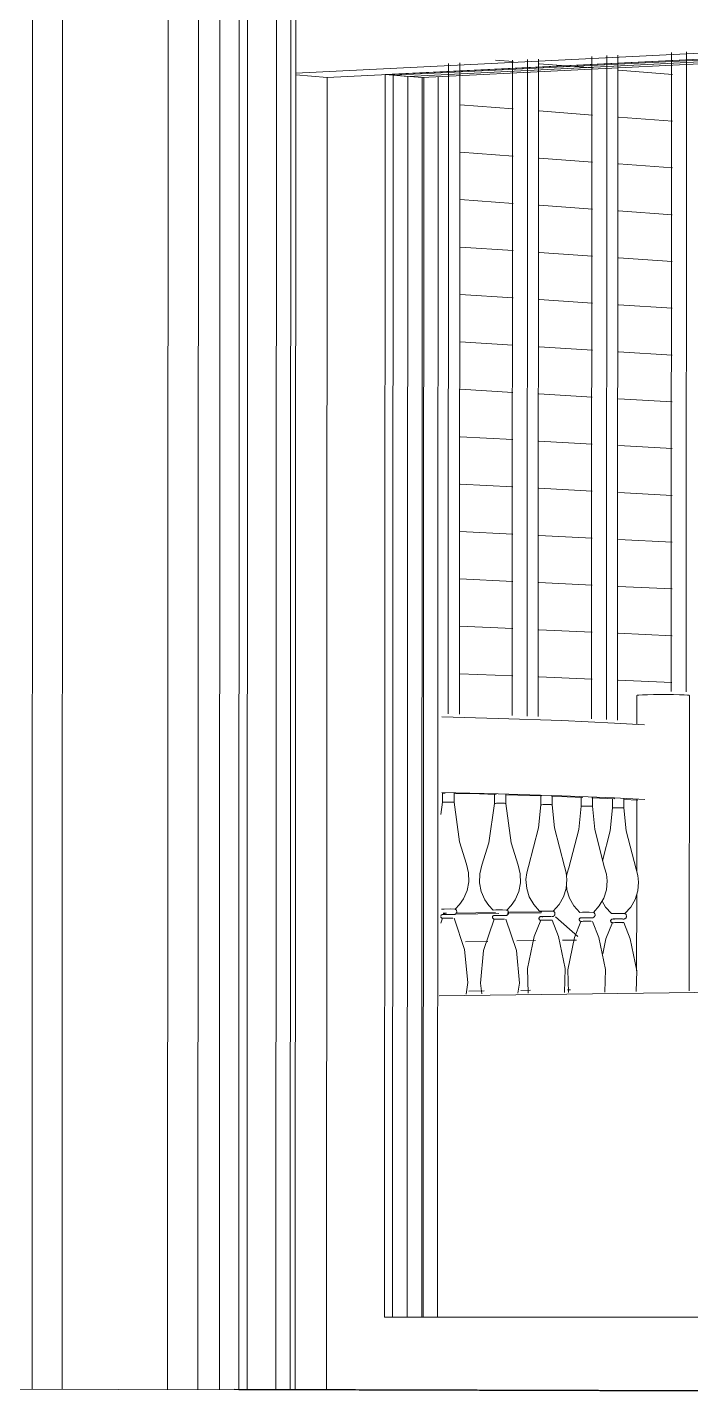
# Model space of a CAD drawing. Header units: inches. Extents: x 205 to 211, y -138 to -29.
# Drawn here: x 210.418 to 210.4573, y -30.9732 to -30.8923 of the extents above; entities that cross this region are included whole.
import ezdxf

# ---------------------------------------------------------------- set-up
doc = ezdxf.new("R2010")
doc.units = ezdxf.units.IN
doc.header["$MEASUREMENT"] = 0
for name, color, linetype, lineweight in [('A-FLOR-HRAL', 11, 'Continuous', 9), ('A-GLAZ', 151, 'Continuous', 13), ('A-WALL', 113, 'Continuous', 13), ('A-WALL-PATT', 111, 'Continuous', 13), ('I-FURN', 30, 'Continuous', 9), ('L-SITE-WALL', 31, 'Continuous', 13), ('Q-CASE', 31, 'Continuous', 9)]:
    doc.layers.add(name, color=color, linetype=linetype, lineweight=lineweight)

# ---------------------------------------------------------------- blocks, each defined once
blk = doc.blocks.new('FP_171-Looking Southeast')
at = {"layer": 'A-WALL-PATT', "lineweight": 9}
for p, q in [((-513.648127, -30.946948), (-513.6478, -30.946943)), ((-513.618212, -30.946492), (-513.616881, -30.946472)), ((-513.615159, -30.946446), (-513.614062, -30.946429)), ((-513.612463, -30.946405), (-513.611629, -30.946392)), ((-513.618009, -30.94942), (-513.617098, -30.949408)), ((-513.614935, -30.94938), (-513.614355, -30.949372)), ((-513.612164, -30.949343), (-513.611975, -30.94934)), ((-513.6483, -30.949823), (-513.647653, -30.949814)), ((-513.645682, -30.949788), (-513.645619, -30.949787)), ((-513.648324, -30.952695), (-513.64705, -30.95268)), ((-513.646303, -30.952672), (-513.645009, -30.952657)), ((-513.648326, -30.96131), (-513.647923, -30.961307))]:
    blk.add_line(p, q, dxfattribs=at)
blk = doc.blocks.new('FP_172-Looking Southeast')
at = {"layer": 'A-WALL-PATT', "lineweight": 9}
for p, q in [((-513.618518, -30.888439), (-513.615381, -30.88871)), ((-513.613837, -30.888843), (-513.610674, -30.889117)), ((-513.609126, -30.88925), (-513.606008, -30.88952)), ((-513.616434, -30.894231), (-513.615384, -30.894315)), ((-513.61384, -30.89444), (-513.610677, -30.894694)), ((-513.587548, -30.893834), (-513.584239, -30.89411)), ((-513.582666, -30.894241), (-513.581873, -30.894307)), ((-513.609129, -30.894818), (-513.605941, -30.895075)), ((-513.604388, -30.895199), (-513.60163, -30.895421)), ((-513.618522, -30.896875), (-513.615385, -30.897118)), ((-513.58755, -30.896553), (-513.584242, -30.896819)), ((-513.582669, -30.896945), (-513.581315, -30.897054)), ((-513.613842, -30.897237), (-513.610679, -30.897482)), ((-513.609131, -30.897602), (-513.605942, -30.897849)), ((-513.60439, -30.897969), (-513.601632, -30.898182)), ((-513.587553, -30.899272), (-513.584244, -30.899528)), ((-513.618524, -30.899687), (-513.615387, -30.89992)), ((-513.613843, -30.900035), (-513.610681, -30.90027)), ((-513.582671, -30.89965), (-513.581318, -30.899754)), ((-513.609133, -30.900385), (-513.605944, -30.900623)), ((-513.604392, -30.900738), (-513.601634, -30.900943)), ((-513.618525, -30.902498), (-513.615389, -30.902722)), ((-513.587555, -30.901991), (-513.584247, -30.902237)), ((-513.582674, -30.902354), (-513.581321, -30.902455)), ((-513.613845, -30.902832), (-513.610683, -30.903058)), ((-513.609135, -30.903169), (-513.605946, -30.903396)), ((-513.604394, -30.903507), (-513.601636, -30.903704)), ((-513.587558, -30.904709), (-513.58425, -30.904945)), ((-513.582677, -30.905058), (-513.581323, -30.905154)), ((-513.618527, -30.905309), (-513.61539, -30.905524)), ((-513.613847, -30.90563), (-513.610684, -30.905846)), ((-513.609136, -30.905952), (-513.605948, -30.90617)), ((-513.604396, -30.906276), (-513.601638, -30.906465)), ((-513.58756, -30.907428), (-513.584252, -30.907654)), ((-513.618528, -30.90812), (-513.615392, -30.908326)), ((-513.582679, -30.907762), (-513.581326, -30.907854)), ((-513.613848, -30.908427), (-513.610686, -30.908633)), ((-513.609138, -30.908735), (-513.60595, -30.908943)), ((-513.604398, -30.909045), (-513.60164, -30.909225)), ((-513.587563, -30.910146), (-513.584255, -30.910362)), ((-513.582682, -30.910465), (-513.581329, -30.910554)), ((-513.61853, -30.910931), (-513.615393, -30.911127)), ((-513.61385, -30.911223), (-513.610688, -30.911421)), ((-513.60914, -30.911517), (-513.605952, -30.911716)), ((-513.6044, -30.911813), (-513.601642, -30.911985)), ((-513.587565, -30.912864), (-513.584257, -30.91307)), ((-513.582685, -30.913168), (-513.581331, -30.913253)), ((-513.618531, -30.913742), (-513.615395, -30.913928)), ((-513.613852, -30.91402), (-513.61069, -30.914208)), ((-513.609142, -30.9143), (-513.605954, -30.914489)), ((-513.604402, -30.914581), (-513.601644, -30.914745)), ((-513.587568, -30.915582), (-513.58426, -30.915778)), ((-513.582687, -30.915872), (-513.581334, -30.915952)), ((-513.618533, -30.916552), (-513.615397, -30.916729)), ((-513.613853, -30.916816), (-513.610691, -30.916995)), ((-513.609144, -30.917082), (-513.605956, -30.917262)), ((-513.604404, -30.91735), (-513.601646, -30.917505)), ((-513.58757, -30.918299), (-513.584263, -30.918486)), ((-513.58269, -30.918575), (-513.581337, -30.918651)), ((-513.618534, -30.919363), (-513.615398, -30.91953)), ((-513.613855, -30.919613), (-513.610693, -30.919782)), ((-513.609145, -30.919864), (-513.605958, -30.920035)), ((-513.604406, -30.920117), (-513.601648, -30.920265)), ((-513.587573, -30.921017), (-513.584265, -30.921193)), ((-513.582693, -30.921277), (-513.581339, -30.92135)), ((-513.618536, -30.922173), (-513.6154, -30.922331)), ((-513.613857, -30.922409), (-513.610695, -30.922568)), ((-513.609147, -30.922646), (-513.60596, -30.922807)), ((-513.604408, -30.922885), (-513.601651, -30.923024)), ((-513.587575, -30.923734), (-513.584268, -30.923901)), ((-513.582695, -30.92398), (-513.581342, -30.924048)), ((-513.618537, -30.924983), (-513.615401, -30.925131)), ((-513.613858, -30.925204), (-513.610697, -30.925354)), ((-513.609149, -30.925428), (-513.605962, -30.925579)), ((-513.60441, -30.925653), (-513.601653, -30.925783)), ((-513.587578, -30.926451), (-513.58427, -30.926608)), ((-513.582698, -30.926683), (-513.581345, -30.926747)), ((-513.618539, -30.927792), (-513.615403, -30.927932)), ((-513.61386, -30.928), (-513.610698, -30.928141)), ((-513.609151, -30.928209), (-513.605964, -30.928351)), ((-513.604411, -30.92842), (-513.601655, -30.928543)), ((-513.58758, -30.929168), (-513.584273, -30.929315)), ((-513.582701, -30.929385), (-513.581348, -30.929445)), ((-513.61854, -30.930602), (-513.615405, -30.930732)), ((-513.613861, -30.930796), (-513.6107, -30.930927)), ((-513.609153, -30.930991), (-513.605965, -30.931123)), ((-513.604413, -30.931187), (-513.601657, -30.931301)), ((-513.587583, -30.931885), (-513.584276, -30.932022)), ((-513.582703, -30.932087), (-513.58135, -30.932143)), ((-513.604415, -30.933954), (-513.601659, -30.93406)), ((-513.604417, -30.936721), (-513.601661, -30.936819)), ((-513.592102, -30.937157), (-513.591581, -30.937176)), ((-513.590015, -30.937231), (-513.589156, -30.937262))]:
    blk.add_line(p, q, dxfattribs=at)

msp = doc.modelspace()

# ---------------------------------------------------------------- linework, layer by layer
at = {"layer": 'A-FLOR-HRAL'}
for p, q in [((210.456147, -30.931668), (210.456173, -30.893772)), ((210.457062, -30.893727), (210.457036, -30.931685)), ((210.442952, -30.894429), (210.442932, -30.932977)), ((210.443596, -30.932995), (210.443617, -30.894394)), ((210.446726, -30.933089), (210.446748, -30.89424)), ((210.447627, -30.894196), (210.447604, -30.933121)), ((210.448267, -30.933144), (210.44829, -30.894162)), ((210.451421, -30.93328), (210.451446, -30.894007)), ((210.45233, -30.893963), (210.452305, -30.933323)), ((210.452966, -30.933355), (210.452992, -30.893928))]:
    msp.add_line(p, q, dxfattribs=at)
at = {"layer": 'A-GLAZ', "lineweight": 9}
for p, q in [((210.426341, -30.813684), (210.426291, -30.97305)), ((210.428089, -30.973054), (210.428142, -30.813512)), ((210.420035, -30.973035), (210.420072, -30.814354)), ((210.418291, -30.814539), (210.418257, -30.973031)), ((210.439187, -30.895084), (210.485541, -30.892795)), ((210.439664, -30.895122), (210.485542, -30.892858)), ((210.485542, -30.892858), (210.439664, -30.895122)), ((210.485542, -30.892858), (210.439664, -30.895122)), ((210.440529, -30.89519), (210.485545, -30.892972)), ((210.485548, -30.893086), (210.441392, -30.895258)), ((210.435744, -30.895254), (210.43571, -30.973014)), ((210.439152, -30.968751), (210.439187, -30.895084)), ((210.439664, -30.895122), (210.439187, -30.895084)), ((210.439628, -30.968751), (210.439664, -30.895122)), ((210.439664, -30.895122), (210.439628, -30.968751)), ((210.439664, -30.895122), (210.439628, -30.968751)), ((210.441392, -30.895258), (210.439664, -30.895122)), ((210.440529, -30.89519), (210.439664, -30.895122)), ((210.440493, -30.968752), (210.440529, -30.89519)), ((210.441392, -30.895258), (210.441355, -30.968753)), ((210.441475, -30.895237), (210.441438, -30.968713)), ((210.441438, -30.968713), (210.441475, -30.895237)), ((210.442329, -30.895192), (210.442292, -30.968712)), ((210.477317, -30.968732), (210.439152, -30.968751)), ((210.47732, -30.968734), (210.440493, -30.968752)), ((210.441355, -30.968753), (210.477322, -30.968735))]:
    msp.add_line(p, q, dxfattribs=at)
at = {"layer": 'A-GLAZ'}
for p, q in [((210.429365, -30.973057), (210.42942, -30.814452)), ((210.430561, -30.814638), (210.430503, -30.973059)), ((210.430998, -30.97306), (210.431057, -30.815303)), ((210.432709, -30.973063), (210.432771, -30.815428)), ((210.433555, -30.973065), (210.433618, -30.815341)), ((210.433924, -30.815391), (210.43386, -30.973066)), ((210.433892, -30.895001), (210.485532, -30.892439)), ((210.485541, -30.892795), (210.435744, -30.895254)), ((210.435744, -30.895254), (210.433893, -30.895109))]:
    msp.add_line(p, q, dxfattribs=at)
at = {"layer": 'A-WALL'}
for p, q in [((210.446558, -30.944745), (210.448483, -30.944713)), ((210.442631, -30.944809), (210.442821, -30.944806)), ((210.442755, -30.944863), (210.442632, -30.944865)), ((210.443396, -30.944796), (210.445736, -30.944758)), ((210.445931, -30.944812), (210.443443, -30.944852)), ((210.448434, -30.944771), (210.446429, -30.944804)), ((210.449292, -30.945012), (210.450623, -30.946174))]:
    msp.add_line(p, q, dxfattribs=at)
at = {"layer": 'I-FURN'}
for p, q in [((210.454111, -30.933612), (210.454112, -30.931893)), ((210.457229, -30.931889), (210.457217, -30.949406)), ((210.442598, -30.938219), (210.442494, -30.938951)), ((210.442566, -30.937681), (210.442738, -30.937684)), ((210.442598, -30.938219), (210.442598, -30.93765)), ((210.442598, -30.938219), (210.442731, -30.938212)), ((210.442667, -30.938224), (210.442598, -30.938219)), ((210.443271, -30.938218), (210.443234, -30.938222)), ((210.443271, -30.937666), (210.443271, -30.938219)), ((210.445666, -30.93829), (210.445666, -30.937721)), ((210.446338, -30.937741), (210.446338, -30.938289)), ((210.446341, -30.937776), (210.448485, -30.937843)), ((210.44842, -30.938372), (210.44842, -30.937804)), ((210.449055, -30.937863), (210.450917, -30.937936)), ((210.44909, -30.937825), (210.44909, -30.938371)), ((210.450806, -30.938461), (210.450806, -30.937889)), ((210.451474, -30.937917), (210.451474, -30.938461)), ((210.45267, -30.938555), (210.452671, -30.938016)), ((210.453337, -30.938002), (210.453337, -30.938554)), ((210.453358, -30.938055), (210.454167, -30.938105)), ((210.454105, -30.942368), (210.454108, -30.938045)), ((210.445666, -30.93829), (210.445799, -30.938283)), ((210.445734, -30.938295), (210.445666, -30.93829)), ((210.446338, -30.938289), (210.446301, -30.938293)), ((210.44842, -30.938372), (210.448553, -30.938365)), ((210.448488, -30.938377), (210.44842, -30.938372)), ((210.44909, -30.938371), (210.449054, -30.938375)), ((210.449229, -30.939749), (210.44909, -30.938372)), ((210.450806, -30.938461), (210.45094, -30.938454)), ((210.450873, -30.938466), (210.450806, -30.938461)), ((210.451474, -30.93846), (210.451439, -30.938464)), ((210.452671, -30.938554), (210.452804, -30.938547)), ((210.452737, -30.938559), (210.452671, -30.938554)), ((210.453337, -30.938554), (210.453302, -30.938557)), ((210.453474, -30.939923), (210.453337, -30.938554)), ((210.449821, -30.942033), (210.449229, -30.939749)), ((210.454063, -30.942194), (210.453474, -30.939923)), ((210.449925, -30.942406), (210.449821, -30.942033)), ((210.454101, -30.948222), (210.454104, -30.943688)), ((210.442687, -30.944554), (210.442532, -30.944561)), ((210.443427, -30.944659), (210.443435, -30.944693)), ((210.445756, -30.94461), (210.445599, -30.944618)), ((210.446669, -30.944336), (210.4464, -30.944617)), ((210.44851, -30.944676), (210.448353, -30.944683)), ((210.442591, -30.9451), (210.44249, -30.945394)), ((210.44266, -30.945104), (210.442725, -30.945094)), ((210.443199, -30.944879), (210.442727, -30.944878)), ((210.445727, -30.945159), (210.445793, -30.94515)), ((210.446266, -30.944934), (210.445795, -30.944933)), ((210.448414, -30.945221), (210.448435, -30.945222)), ((210.448435, -30.945222), (210.448466, -30.945223)), ((210.448466, -30.945223), (210.448479, -30.945223)), ((210.44848, -30.945223), (210.448547, -30.945214)), ((210.449019, -30.944999), (210.44855, -30.944998)), ((210.44909, -30.945219), (210.449023, -30.945223)), ((210.449044, -30.945007), (210.449096, -30.945004)), ((210.449096, -30.945004), (210.449109, -30.945002)), ((210.449109, -30.945002), (210.44912, -30.945)), ((210.450896, -30.944747), (210.450739, -30.944754)), ((210.450866, -30.945293), (210.450933, -30.945283)), ((210.451403, -30.945069), (210.450936, -30.945068)), ((210.451859, -30.946242), (210.451474, -30.945288)), ((210.452277, -30.946313), (210.452662, -30.945362)), ((210.452761, -30.944821), (210.452604, -30.944829)), ((210.45273, -30.945366), (210.452798, -30.945356)), ((210.452798, -30.945356), (210.453269, -30.945357)), ((210.453266, -30.945143), (210.4528, -30.945142)), ((210.453269, -30.945357), (210.453336, -30.945361)), ((210.453336, -30.945361), (210.453271, -30.945365)), ((210.45372, -30.946312), (210.453336, -30.945361)), ((210.452092, -30.947204), (210.452277, -30.946313))]:
    msp.add_line(p, q, dxfattribs=at)
for points in [[(210.454123, -30.931899, 0), (210.454128, -30.931886, 0), (210.454239, -30.931873, 0), (210.454447, -30.931862, 0), (210.454739, -30.931853, 0), (210.455095, -30.931846, 0)], [(210.455095, -30.931846, 0), (210.45549, -30.931843, 0), (210.455897, -30.931842, 0), (210.456289, -30.931845, 0), (210.456639, -30.931851, 0), (210.456922, -30.93186, 0), (210.45712, -30.931871, 0), (210.457219, -30.931883, 0), (210.457213, -30.931896, 0)], [(210.442543, -30.933158, 0), (210.445891, -30.93325, 0), (210.449657, -30.933382, 0), (210.452787, -30.933528, 0), (210.454574, -30.933638, 0)], [(210.454578, -30.938067, 0), (210.452792, -30.937971, 0), (210.449661, -30.937843, 0), (210.445896, -30.937727, 0), (210.44254, -30.937647, 0)], [(210.442731, -30.938212, 0), (210.443203, -30.938213, 0), (210.443271, -30.938218, 0)], [(210.443268, -30.937697, 0), (210.444785, -30.937734, 0), (210.445765, -30.93776, 0)], [(210.443271, -30.938219, 0), (210.443603, -30.940567, 0), (210.444006, -30.941898, 0)], [(210.451453, -30.937959, 0), (210.451901, -30.93798, 0), (210.452816, -30.938026, 0)], [(210.445666, -30.93829, 0), (210.445332, -30.940633, 0), (210.444928, -30.941962, 0)], [(210.445799, -30.938283, 0), (210.44627, -30.938284, 0), (210.446338, -30.938289, 0)], [(210.446337, -30.938289, 0), (210.446669, -30.940632, 0), (210.44707, -30.94196, 0)], [(210.447684, -30.942035, 0), (210.448279, -30.93975, 0), (210.44842, -30.938372, 0)], [(210.448553, -30.938365, 0), (210.449023, -30.938366, 0), (210.44909, -30.938371, 0)], [(210.450072, -30.942113, 0), (210.450666, -30.939835, 0), (210.450806, -30.938461, 0)], [(210.45094, -30.938454, 0), (210.451407, -30.938455, 0), (210.451474, -30.93846, 0)], [(210.452203, -30.942111, 0), (210.451612, -30.939834, 0), (210.451474, -30.938461, 0)], [(210.452067, -30.941702, 0), (210.452531, -30.939924, 0), (210.45267, -30.938555, 0)], [(210.452804, -30.938547, 0), (210.453271, -30.938549, 0), (210.453337, -30.938554, 0)], [(210.444006, -30.941898, 0), (210.444133, -30.942411, 0), (210.444146, -30.94294, 0), (210.444044, -30.943459, 0), (210.443833, -30.943944, 0), (210.443604, -30.944279, 0), (210.443334, -30.94456, 0)], [(210.444928, -30.941962, 0), (210.444802, -30.942474, 0), (210.444788, -30.943002, 0), (210.444889, -30.94352, 0), (210.445098, -30.944003, 0), (210.445327, -30.944337, 0), (210.445596, -30.944617, 0)], [(210.447071, -30.94196, 0), (210.447197, -30.942472, 0), (210.44721, -30.943, 0), (210.447109, -30.943518, 0), (210.446898, -30.944002, 0), (210.446669, -30.944336, 0)], [(210.44835, -30.944683, 0), (210.447997, -30.944293, 0), (210.447737, -30.943836, 0), (210.447581, -30.943334, 0), (210.447537, -30.94281, 0), (210.44758, -30.942408, 0), (210.447684, -30.942035, 0)], [(210.44995, -30.942653, 0), (210.449969, -30.942486, 0), (210.450072, -30.942113, 0)], [(210.451536, -30.944753, 0), (210.451888, -30.944364, 0), (210.452149, -30.943908, 0), (210.452305, -30.943407, 0), (210.452349, -30.942884, 0), (210.452306, -30.942483, 0), (210.452203, -30.942111, 0)], [(210.454165, -30.943485, 0), (210.454209, -30.942964, 0), (210.454166, -30.942565, 0), (210.454063, -30.942193, 0)], [(210.449152, -30.944682, 0), (210.449505, -30.944292, 0), (210.449767, -30.943835, 0), (210.449923, -30.943332, 0), (210.449968, -30.942808, 0), (210.449925, -30.942406, 0)], [(210.450736, -30.944754, 0), (210.450384, -30.944365, 0), (210.450124, -30.94391, 0), (210.449969, -30.943409, 0), (210.449945, -30.943124, 0)], [(210.453398, -30.944827, 0), (210.453749, -30.944439, 0), (210.454009, -30.943985, 0), (210.454165, -30.943485, 0)], [(210.443331, -30.944559, 0), (210.443087, -30.944552, 0), (210.442687, -30.944554, 0)], [(210.443435, -30.944693, 0), (210.443435, -30.944728, 0), (210.44343, -30.944759, 0), (210.443421, -30.944785, 0), (210.443409, -30.944806, 0), (210.443381, -30.944839, 0), (210.443356, -30.944858, 0), (210.443335, -30.944869, 0), (210.443319, -30.944875, 0), (210.443306, -30.944879, 0), (210.443296, -30.944881, 0), (210.443288, -30.944882, 0), (210.443262, -30.944885, 0), (210.443197, -30.944887, 0)], [(210.443333, -30.94456, 0), (210.443365, -30.944577, 0), (210.443391, -30.9446, 0)], [(210.443391, -30.9446, 0), (210.443412, -30.944628, 0), (210.443427, -30.944659, 0)], [(210.446397, -30.944615, 0), (210.446155, -30.944609, 0), (210.445756, -30.94461, 0)], [(210.446492, -30.944715, 0), (210.4465, -30.944749, 0), (210.446501, -30.944784, 0), (210.446496, -30.944815, 0), (210.446486, -30.944841, 0), (210.446475, -30.944862, 0), (210.446447, -30.944894, 0), (210.446422, -30.944914, 0), (210.446401, -30.944925, 0), (210.446385, -30.944931, 0), (210.446372, -30.944935, 0), (210.446362, -30.944937, 0), (210.446354, -30.944938, 0), (210.446328, -30.94494, 0), (210.446264, -30.944943, 0)], [(210.4464, -30.944616, 0), (210.446431, -30.944633, 0), (210.446457, -30.944656, 0), (210.446478, -30.944684, 0), (210.446492, -30.944715, 0)], [(210.449149, -30.944681, 0), (210.448908, -30.944674, 0), (210.44851, -30.944676, 0)], [(210.449224, -30.944741, 0), (210.449209, -30.944722, 0), (210.449182, -30.944699, 0), (210.449151, -30.944682, 0)], [(210.452601, -30.944828, 0), (210.45225, -30.944441, 0), (210.452049, -30.944089, 0)], [(210.442589, -30.944883, 0), (210.442578, -30.944884, 0), (210.442569, -30.944886, 0), (210.442561, -30.944889, 0), (210.442554, -30.944891, 0), (210.442541, -30.944897, 0), (210.442529, -30.944905, 0), (210.442509, -30.944925, 0), (210.442495, -30.944949, 0), (210.442487, -30.944975, 0)], [(210.442489, -30.945018, 0), (210.442495, -30.945035, 0), (210.442502, -30.945048, 0), (210.442519, -30.94507, 0), (210.442535, -30.945082, 0), (210.442548, -30.94509, 0), (210.442558, -30.945094, 0), (210.442566, -30.945097, 0), (210.442572, -30.945098, 0), (210.442582, -30.9451, 0), (210.442597, -30.945102, 0), (210.442621, -30.945103, 0), (210.442659, -30.945104, 0)], [(210.442726, -30.944878, 0), (210.442676, -30.944879, 0), (210.442638, -30.94488, 0), (210.442589, -30.944883, 0)], [(210.442727, -30.944878, 0), (210.442663, -30.944887, 0), (210.442707, -30.944888, 0)], [(210.442725, -30.945094, 0), (210.443202, -30.945095, 0), (210.443203, -30.945104, 0)], [(210.443271, -30.9451, 0), (210.443903, -30.946956, 0), (210.444086, -30.948909, 0), (210.443988, -30.949595, 0)], [(210.445658, -30.945155, 0), (210.445026, -30.947008, 0), (210.444841, -30.948957, 0), (210.444929, -30.949581, 0)], [(210.445555, -30.94503, 0), (210.445554, -30.945053, 0), (210.445557, -30.945073, 0), (210.445563, -30.94509, 0), (210.44557, -30.945104, 0), (210.445587, -30.945125, 0), (210.445602, -30.945138, 0), (210.445615, -30.945145, 0), (210.445626, -30.945149, 0), (210.445634, -30.945152, 0)], [(210.445794, -30.944933, 0), (210.445744, -30.944934, 0), (210.445706, -30.944936, 0), (210.445657, -30.944938, 0), (210.445646, -30.94494, 0), (210.445637, -30.944942, 0), (210.445629, -30.944944, 0), (210.445622, -30.944947, 0), (210.445609, -30.944953, 0), (210.445597, -30.944961, 0), (210.445577, -30.94498, 0), (210.445563, -30.945004, 0), (210.445555, -30.94503, 0)], [(210.445634, -30.945152, 0), (210.44564, -30.945154, 0), (210.445645, -30.945155, 0), (210.445661, -30.945157, 0), (210.445681, -30.945158, 0), (210.445713, -30.945159, 0), (210.445726, -30.945159, 0)], [(210.445795, -30.944933, 0), (210.44573, -30.944943, 0), (210.445775, -30.944944, 0)], [(210.445793, -30.94515, 0), (210.446269, -30.945151, 0), (210.44627, -30.945159, 0)], [(210.446337, -30.945155, 0), (210.446968, -30.947007, 0), (210.44715, -30.948955, 0), (210.447065, -30.949552, 0)], [(210.44767, -30.949542, 0), (210.447627, -30.948088, 0), (210.448025, -30.946177, 0), (210.448412, -30.945219, 0)], [(210.448548, -30.944998, 0), (210.448498, -30.944999, 0), (210.44846, -30.945, 0), (210.448411, -30.945003, 0), (210.4484, -30.945005, 0), (210.448391, -30.945007, 0), (210.448383, -30.945009, 0), (210.448376, -30.945011, 0), (210.448363, -30.945017, 0), (210.448351, -30.945025, 0), (210.448331, -30.945045, 0), (210.448317, -30.945069, 0), (210.448309, -30.945094, 0), (210.448308, -30.945117, 0), (210.448311, -30.945137, 0), (210.448317, -30.945154, 0), (210.448324, -30.945168, 0)], [(210.448324, -30.945168, 0), (210.44834, -30.945189, 0), (210.448356, -30.945202, 0), (210.448369, -30.945209, 0), (210.44838, -30.945214, 0), (210.448388, -30.945216, 0), (210.448394, -30.945218, 0), (210.448399, -30.945219, 0), (210.448414, -30.945221, 0)], [(210.44855, -30.944998, 0), (210.448484, -30.945008, 0), (210.448529, -30.945009, 0)], [(210.448547, -30.945214, 0), (210.449022, -30.945215, 0), (210.44909, -30.945219, 0)], [(210.449827, -30.949512, 0), (210.449871, -30.948087, 0), (210.449476, -30.946176, 0), (210.44909, -30.945219, 0)], [(210.44912, -30.945, 0), (210.44913, -30.944998, 0), (210.449147, -30.944992, 0), (210.449179, -30.944975, 0), (210.449206, -30.944953, 0), (210.449227, -30.944925, 0), (210.449243, -30.944894, 0), (210.449251, -30.944863, 0), (210.449253, -30.944835, 0)], [(210.449253, -30.944835, 0), (210.449252, -30.944811, 0), (210.44924, -30.944769, 0), (210.449224, -30.944741, 0)], [(210.450055, -30.949507, 0), (210.450015, -30.94815, 0), (210.450412, -30.946244, 0), (210.450798, -30.945289, 0)], [(210.450934, -30.945068, 0), (210.450884, -30.945069, 0), (210.450846, -30.94507, 0), (210.450797, -30.945073, 0), (210.450786, -30.945075, 0), (210.450777, -30.945077, 0), (210.45077, -30.945079, 0), (210.450763, -30.945081, 0), (210.450749, -30.945087, 0), (210.450738, -30.945095, 0), (210.450718, -30.945115, 0), (210.450703, -30.945138, 0), (210.450696, -30.945164, 0), (210.450694, -30.945187, 0), (210.450697, -30.945207, 0), (210.450703, -30.945224, 0), (210.45071, -30.945237, 0), (210.450726, -30.945258, 0), (210.450742, -30.945271, 0), (210.450755, -30.945279, 0), (210.450765, -30.945283, 0), (210.450773, -30.945286, 0), (210.45078, -30.945287, 0), (210.450785, -30.945288, 0), (210.4508, -30.94529, 0), (210.45082, -30.945291, 0), (210.450852, -30.945293, 0), (210.450864, -30.945293, 0)], [(210.450936, -30.945068, 0), (210.450869, -30.945078, 0), (210.450915, -30.945079, 0)], [(210.451533, -30.944752, 0), (210.451293, -30.944745, 0), (210.450896, -30.944747, 0)], [(210.450933, -30.945283, 0), (210.451406, -30.945284, 0), (210.451407, -30.945292, 0)], [(210.451427, -30.945077, 0), (210.45148, -30.945074, 0), (210.451493, -30.945072, 0), (210.451504, -30.94507, 0), (210.451513, -30.945068, 0), (210.451531, -30.945062, 0), (210.451563, -30.945045, 0), (210.451589, -30.945023, 0), (210.451611, -30.944996, 0), (210.451626, -30.944965, 0), (210.451635, -30.944934, 0), (210.451637, -30.944906, 0), (210.451635, -30.944882, 0), (210.451623, -30.94484, 0), (210.451608, -30.944812, 0), (210.451593, -30.944793, 0)], [(210.451593, -30.944793, 0), (210.451566, -30.94477, 0), (210.451535, -30.944753, 0)], [(210.452582, -30.945188, 0), (210.452568, -30.945211, 0), (210.45256, -30.945237, 0), (210.452559, -30.94526, 0), (210.452562, -30.94528, 0), (210.452567, -30.945296, 0)], [(210.452567, -30.945296, 0), (210.452574, -30.94531, 0), (210.452591, -30.945331, 0), (210.452607, -30.945344, 0), (210.45262, -30.945351, 0), (210.45263, -30.945356, 0), (210.452638, -30.945358, 0), (210.452644, -30.94536, 0), (210.452649, -30.945361, 0), (210.452658, -30.945362, 0)], [(210.452651, -30.945148, 0), (210.452642, -30.94515, 0), (210.452634, -30.945152, 0), (210.452627, -30.945154, 0), (210.452614, -30.945161, 0), (210.452602, -30.945168, 0), (210.452582, -30.945188, 0)], [(210.452798, -30.945142, 0), (210.452749, -30.945143, 0), (210.452711, -30.945144, 0), (210.452662, -30.945147, 0), (210.452651, -30.945148, 0)], [(210.452658, -30.945362, 0), (210.452674, -30.945364, 0), (210.4527, -30.945365, 0), (210.452728, -30.945366, 0)], [(210.4528, -30.945142, 0), (210.452733, -30.945151, 0), (210.452779, -30.945152, 0)], [(210.453396, -30.944826, 0), (210.453157, -30.94482, 0), (210.452761, -30.944821, 0)], [(210.453289, -30.94515, 0), (210.453342, -30.945147, 0), (210.453355, -30.945146, 0), (210.453366, -30.945144, 0), (210.453375, -30.945141, 0), (210.453393, -30.945135, 0), (210.453425, -30.945119, 0), (210.453451, -30.945097, 0)], [(210.453485, -30.944914, 0), (210.45347, -30.944886, 0), (210.453455, -30.944868, 0), (210.453428, -30.944844, 0), (210.453398, -30.944827, 0)], [(210.453451, -30.945097, 0), (210.453473, -30.94507, 0), (210.453488, -30.945039, 0), (210.453497, -30.945008, 0), (210.453499, -30.94498, 0), (210.453497, -30.944956, 0), (210.453485, -30.944914, 0)], [(210.452212, -30.949478, 0), (210.452253, -30.948148, 0), (210.451859, -30.946242, 0)], [(210.454075, -30.949451, 0), (210.454113, -30.948212, 0), (210.45372, -30.946312, 0)]]:
    msp.add_polyline3d(points, dxfattribs=at)
at = {"layer": 'L-SITE-WALL'}
for p, q in [((210.39699, -30.972983), (210.475741, -30.97317)), ((210.47577, -30.973135), (210.430241, -30.973027))]:
    msp.add_line(p, q, dxfattribs=at)
at = {"layer": 'Q-CASE'}
msp.add_line((210.44239, -30.949707), (210.484317, -30.949158), dxfattribs=at)

# ---------------------------------------------------------------- block references
at = {"layer": 'A-WALL', "lineweight": 9}
for name in ['FP_172-Looking Southeast', 'FP_171-Looking Southeast']:
    msp.add_blockref(name, (724.062162, 0), dxfattribs=at)

doc.saveas('drawing.dxf')
